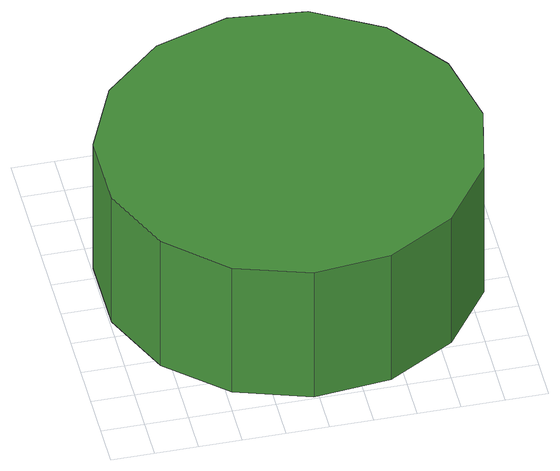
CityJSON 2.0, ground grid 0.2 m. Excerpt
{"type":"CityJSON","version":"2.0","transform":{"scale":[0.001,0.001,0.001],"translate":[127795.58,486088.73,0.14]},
"CityObjects":{
"tree1":{"type":"SolitaryVegetationObject","attributes":{"function":"something"},"geometry":[{"type":"MultiSurface","lod":"1","boundaries":[[[0,1,2,3,4,5,6,7,8,9,10,11,12,13,14]],[[15,16,17,18,19,20,21,22,23,24,25,26,27,28,29]],[[0,29,28,1]],[[1,28,27,2]],[[2,27,26,3]],[[3,26,25,4]],[[4,25,24,5]],[[5,24,23,6]],[[6,23,22,7]],[[7,22,21,8]],[[8,21,20,9]],[[9,20,19,10]],[[10,19,18,11]],[[11,18,17,12]],[[12,17,16,13]],[[13,16,15,14]],[[14,15,29,0]]]}]}
},
"vertices":[
[1744,883,747],[1668,1240,747],[1453,1536,747],[1137,1719,747],[773,1757,747],[426,1644,747],[154,1400,747],[6,1066,747],[6,700,747],[154,367,747],[426,122,747],[773,9,747],[1137,47,747],[1453,230,747],[1668,526,747],[1668,526,6],[1453,230,6],[1137,47,6],[773,9,6],[426,122,6],[154,367,6],[6,700,6],[6,1066,6],[154,1400,6],[426,1644,6],[773,1757,6],[1137,1719,6],[1453,1536,6],[1668,1240,6],[1744,883,6]
]}
